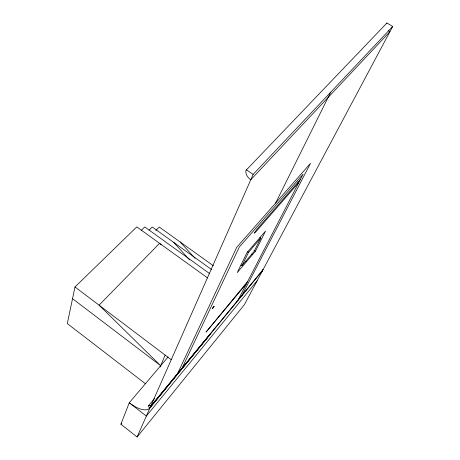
<?xml version="1.0" encoding="UTF-8"?>
<svg xmlns="http://www.w3.org/2000/svg" width="460" height="460" viewBox="0 0 460 460"><rect width="100%" height="100%" fill="white"/><g stroke="black" fill="none" stroke-linecap="round" stroke-linejoin="round"><path stroke-width="0.69" d="M207.621 277.961L136.787 226.889L74.991 286.965L67.309 323.57L145.481 383.761M388.257 30.4A6.819 5.951 41.4 0 0 389.131 31.199L389.919 31.682L250.786 179.739L249.843 179.089A8.55 5.744 43.1 0 1 245.95 170.401L386.94 23L392.69 26.479L244.392 304.675L137.091 437L120.899 424.218L129.254 402.759L168.095 356.96M160.114 367.022L165.174 355.12M137.091 437L149.902 408.02L210.709 333.644L149.684 407.824M257.14 280.761L146.337 416.087L129.254 402.759A22.218 9.585 41.8 0 0 148.666 409.003L150.305 407.1L253.144 174.409L392.69 26.479M177.6 373.497L236.71 247.365L310.488 163.352L241.983 295.245M182.16 367.96L239.321 247.043L303.117 174.156L238.113 299.943M240.954 265.029L241.92 265.719L248.486 252.39L260.808 238.033L259.831 237.354M275.632 203.044L330.769 92.121M260.808 238.033L254.081 251.447L241.92 265.719M255.415 251.223L265.558 231.069L247.014 252.638L237.228 272.596L255.415 251.223L253.995 250.228M386.596 23.655L386.94 23M150.305 407.1L262.562 270.589L261.82 271.463M148.551 405.737L154.497 398.538M247.658 281.474L206.034 332.097L246.537 283.647M120.899 424.218L121.814 423.119M300.334 179.538L257.163 229.011L254.144 233.151L255.697 232.012L298.764 182.58L297.769 181.907M155.836 230.471L159.269 227.033L213.446 265.811M149.172 230.023L152.231 226.987L211.617 269.589M141.203 230.431L144.75 226.941L209.449 273.464M246.244 169.728L253.144 174.409M251.499 254.041L252.448 254.708M247.492 251.695L248.486 252.39M245.485 261.09L246.439 261.769M74.991 286.965L171.258 359.72M72.53 298.69L160.678 365.706L99.061 305.152L159.585 243.328L161.115 244.835M149.902 408.02L149.46 407.635A2.237 0.966 41.1 0 1 148.62 405.628A2.237 0.966 41.1 0 1 150.713 406.18L263.114 269.554A1.92 1.161 39.4 0 0 262.695 269.301M180.188 242.006L195.115 258.365M173.742 242.42L189.589 259.865M212.951 307.642L212.376 308.838L214.228 306.124L212.951 307.642"/></g></svg>
